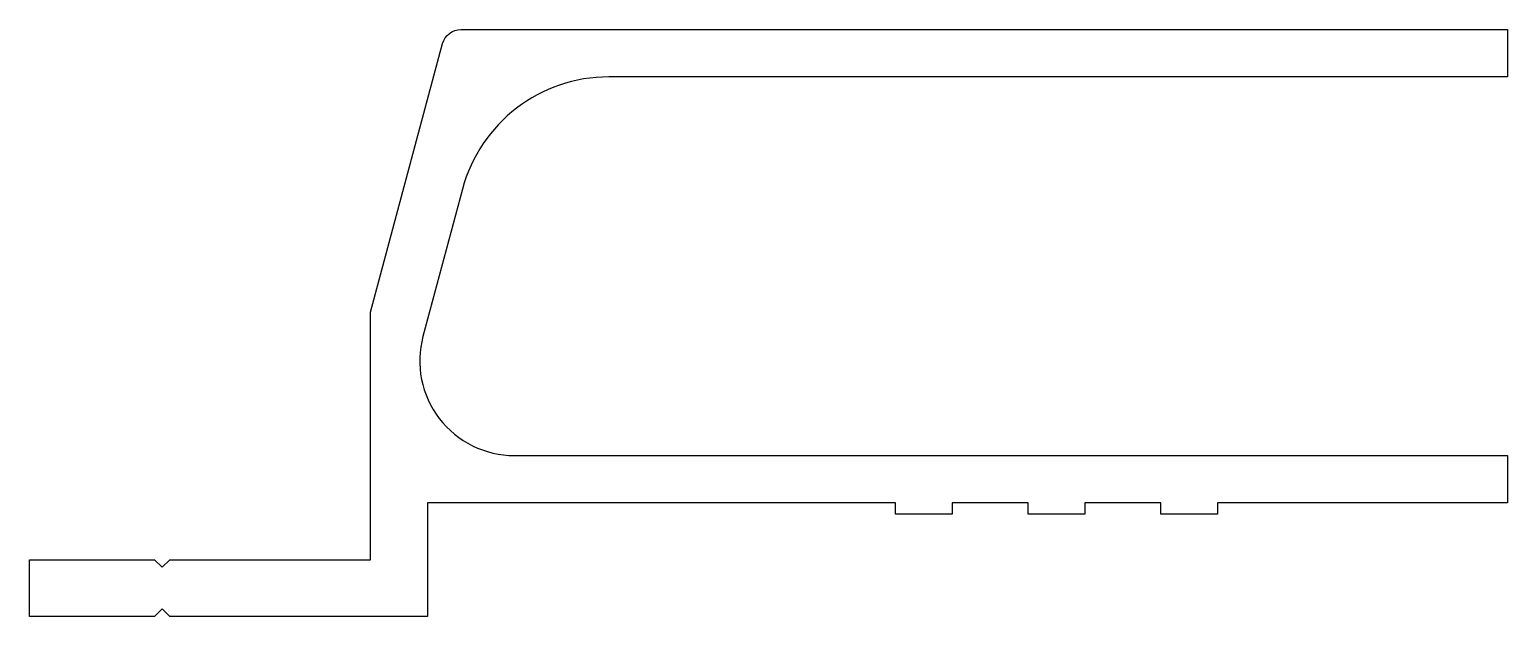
# Model space of a CAD drawing. Extents: x 343.5 to 382.5, y 209.8 to 225.3.
import ezdxf

# ---------------------------------------------------------------- set-up
doc = ezdxf.new("R2010")
doc.units = 0
doc.header["$LTSCALE"] = 15
doc.layers.get('0').update_dxf_attribs({"linetype": 'CONTINUOUS'})

msp = doc.modelspace()

# ---------------------------------------------------------------- linework, layer by layer
at = {"color": 0, "ltscale": 0.009}
msp.add_lwpolyline([(382.463, 212.776), (374.813, 212.776), (374.813, 212.476), (373.313, 212.476), (373.313, 212.776), (371.313, 212.776), (371.313, 212.476), (369.813, 212.476), (369.813, 212.776), (367.813, 212.776), (367.813, 212.476), (366.313, 212.476), (366.313, 212.776), (353.963, 212.776), (353.963, 209.776), (347.163, 209.776), (346.963, 209.976), (346.763, 209.776), (343.463, 209.776), (343.463, 211.276), (346.763, 211.276), (346.963, 211.076), (347.163, 211.276), (352.463, 211.276), (352.463, 217.812), (354.363, 224.906, -0.339454), (354.846, 225.276), (382.463, 225.276), (382.463, 224.026), (358.75, 224.026, 0.339454), (354.886, 221.062), (353.844, 217.173, 0.493145), (356.259, 214.026), (382.463, 214.026)], format="xyb", close=True, dxfattribs=at)

doc.saveas('drawing.dxf')
